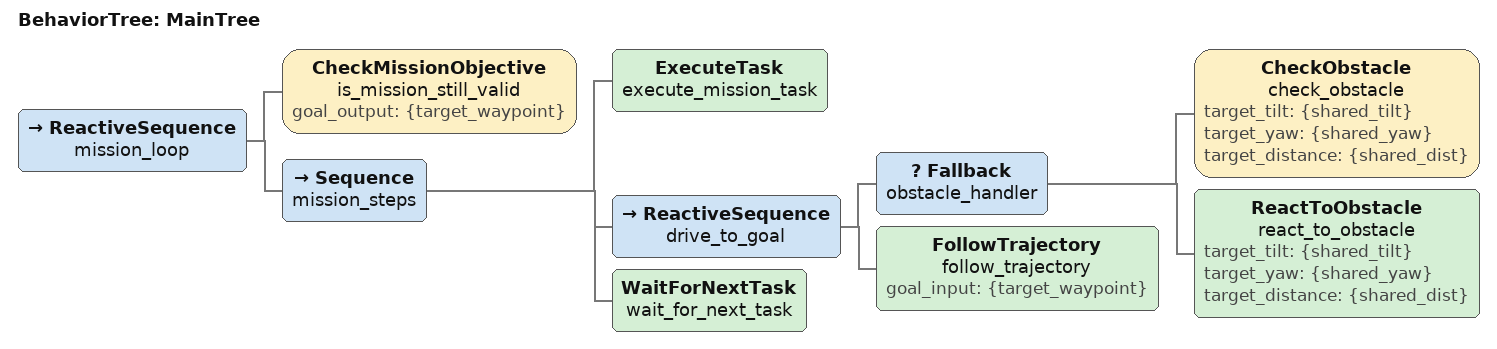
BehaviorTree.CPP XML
<?xml version="1.0" encoding="UTF-8"?>
<root BTCPP_format="4">
  <BehaviorTree ID="MainTree">
    <ReactiveSequence name="mission_loop">
      <CheckMissionObjective name="is_mission_still_valid"
                             goal_output="{target_waypoint}"/>
      <Sequence name="mission_steps">
        <ExecuteTask name="execute_mission_task"/>
        <ReactiveSequence name="drive_to_goal">
          <Fallback name="obstacle_handler">
            <CheckObstacle name="check_obstacle"
                           target_tilt="{shared_tilt}"
                           target_yaw="{shared_yaw}"
                           target_distance="{shared_dist}"/>
            <ReactToObstacle name="react_to_obstacle"
                             target_tilt="{shared_tilt}"
                             target_yaw="{shared_yaw}"
                             target_distance="{shared_dist}"/>
          </Fallback>
          <FollowTrajectory name="follow_trajectory"
                            goal_input="{target_waypoint}"/>
        </ReactiveSequence>
        <WaitForNextTask name="wait_for_next_task"/>
      </Sequence>
    </ReactiveSequence>
  </BehaviorTree>

</root>
